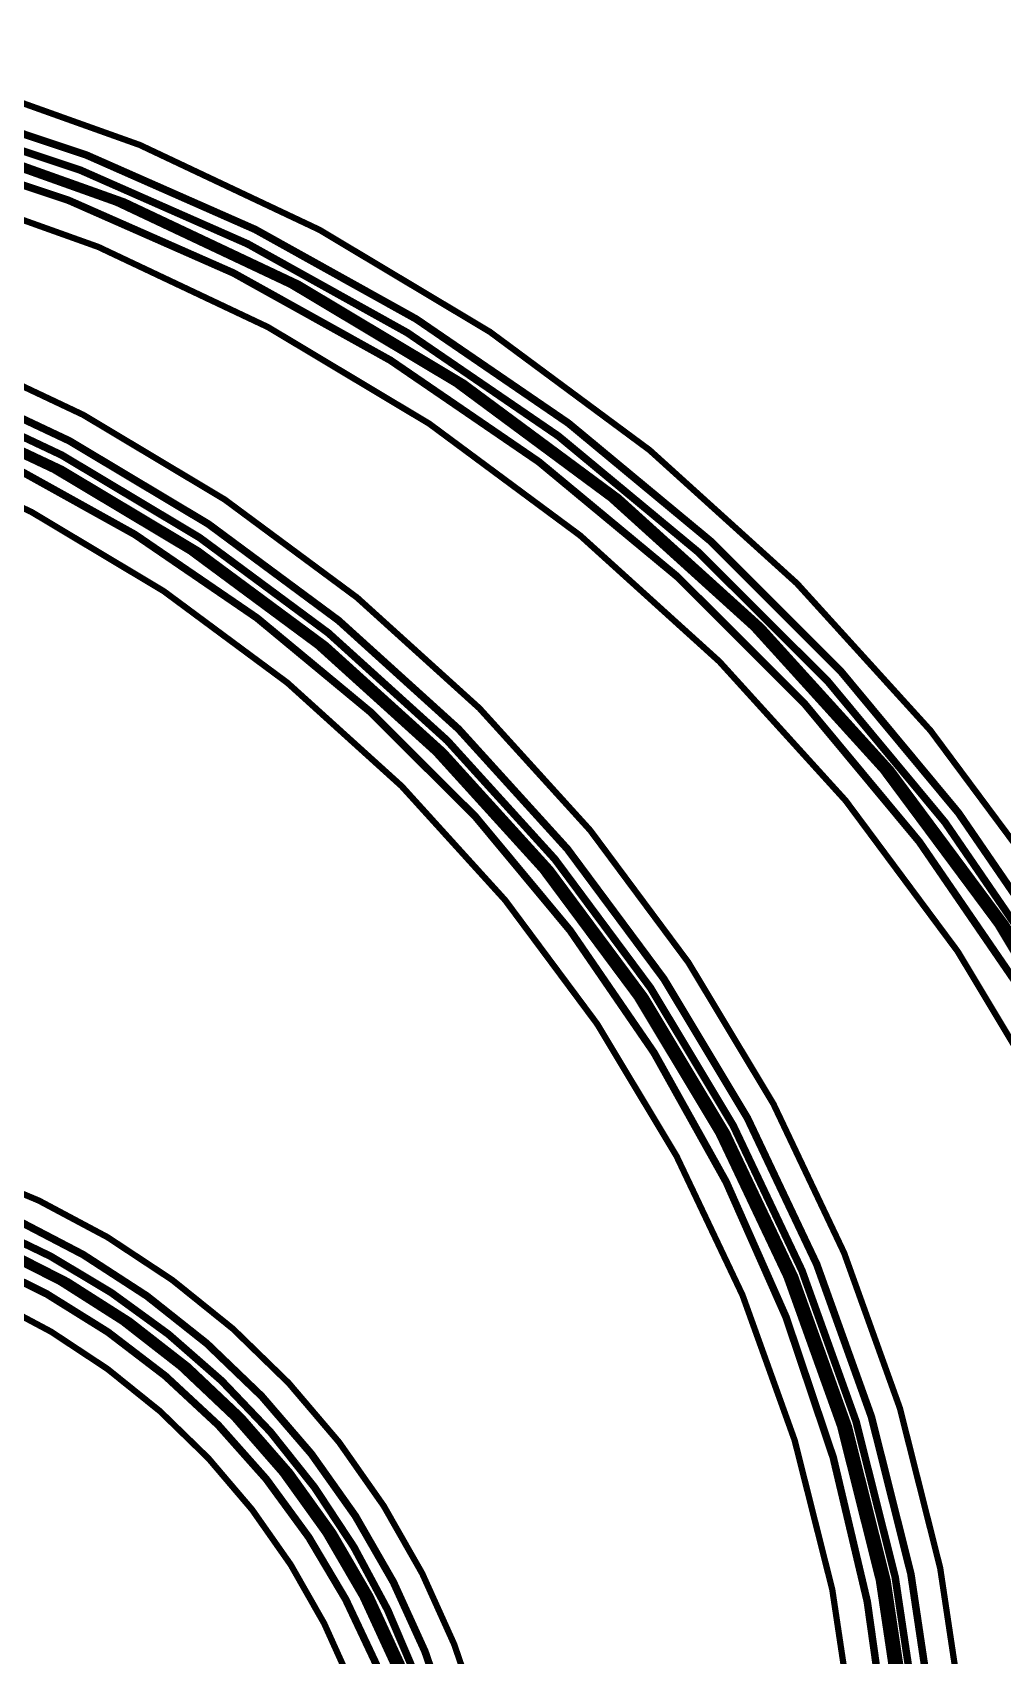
# Model space of a CAD drawing. Header units: inches. Extents: x 3 to 457, y -41 to 239.
# Drawn here: x 163.2 to 202.6, y 62.1 to 128 of the extents above; entities that cross this region are included whole.
import ezdxf

# ---------------------------------------------------------------- set-up
doc = ezdxf.new("R2010")
doc.units = ezdxf.units.IN
for name, color, linetype in [('Board Outline', 216, 'Continuous'), ('Bottom Layer', 5, 'Continuous'), ('Fabrication', 76, 'Continuous'), ('Top Layer', 1, 'Continuous')]:
    doc.layers.add(name, color=color, linetype=linetype)

msp = doc.modelspace()

# ---------------------------------------------------------------- linework, layer by layer
at = {"layer": 'Board Outline', "const_width": 0.127}
for points in [[(136.1092909, 129.67197332, -0.4137830578576681), (218.44397002, 47.50389788)], [(136.13999696, 125.20197718, -0.4136722232397825), (213.97397642, 47.49608484)], [(133.11077518, 120.5119383, -0.4137590145945721), (201.43049376, 52.32752551999999)], [(133.1117353, 116.04193708, -0.4137590145945721), (196.96050016, 52.31962612)], [(154.46096362, 83.37140806, -0.3672062661350266), (182.7211357, 50.19793618)], [(153.74278878, 78.9594814, -0.3672062661350266), (178.2511421, 50.19011552)]]:
    msp.add_lwpolyline(points, format="xyb", dxfattribs=at)
at = {"layer": 'Bottom Layer', "const_width": 0.3048}
for points in [[(136.13777192, 128.47031964, -0.4142135623730951), (217.24619746, 47.46063406)], [(136.13777192, 127.80992218, -0.4142135716234306), (216.56167762, 47.49512218)], [(136.13777192, 127.14952218, -0.4142135530473893), (215.9116713, 47.49512218)], [(136.13777192, 126.48912218, -0.41421357178314), (215.26167514, 47.49512218)], [(133.11517192, 119.30092218, -0.4142135512752702), (200.20637378, 52.32112218)], [(133.11517192, 118.64052218, -0.4142135504340151), (199.55637508, 52.32112472)], [(133.11539036, 117.98012218, -0.4142125882663787), (198.90637384, 52.32112218)], [(133.11517192, 117.31972472, -0.4142135623856228), (198.25637514, 52.32112218)], [(153.67828294, 82.45935756, -0.3704353934882048), (181.5010721, 50.17210946)], [(153.09529452, 81.83441088, -0.181482916414052), (172.88363696, 71.17075682)], [(153.08690998, 81.111471, -0.3734021899291597), (180.20108232, 50.07528212)], [(152.72797242, 80.42080182, -0.3741910742290574), (179.5365726, 50.28829667999999)], [(172.88363442, 71.17075682, -0.1814828864471112), (180.83657254, 49.93965374)]]:
    msp.add_lwpolyline(points, format="xyb", dxfattribs=at)
at = {"layer": 'Bottom Layer', "const_width": 0.1524}
for points in [[(172.80743442, 71.17075682, 1), (172.95983442, 71.17075682, 1)], [(172.80743696, 71.17075682, 1), (172.95983696, 71.17075682, 1)]]:
    msp.add_lwpolyline(points, format="xyb", close=True, dxfattribs=at)
at = {"layer": 'Fabrication', "const_width": 0.254}
for points in [[(136.1092909, 129.67197332, -0.4137830578576681), (218.44397002, 47.50389788)], [(136.13999696, 125.20197718, -0.4136722232397825), (213.97397642, 47.49608484)], [(133.11077518, 120.5119383, -0.4137590145945721), (201.43049376, 52.32752551999999)], [(133.1117353, 116.04193708, -0.4137590145945721), (196.96050016, 52.31962612)], [(154.46096362, 83.37140806, -0.3672062661350266), (182.7211357, 50.19793618)], [(153.74278878, 78.9594814, -0.3672062661350266), (178.2511421, 50.19011552)]]:
    msp.add_lwpolyline(points, format="xyb", dxfattribs=at)
at = {"layer": 'Top Layer', "const_width": 0.3048}
for points in [[(136.44257192, 127.14952218, -0.4142135530473893), (216.2164713, 47.49512218)], [(133.42019036, 117.98012218, -0.4142125882663787), (199.21117384, 52.32112218)], [(153.36630998, 81.111471, -0.3734021899291597), (180.48048232, 50.07528212)]]:
    msp.add_lwpolyline(points, format="xyb", dxfattribs=at)

doc.saveas('drawing.dxf')
